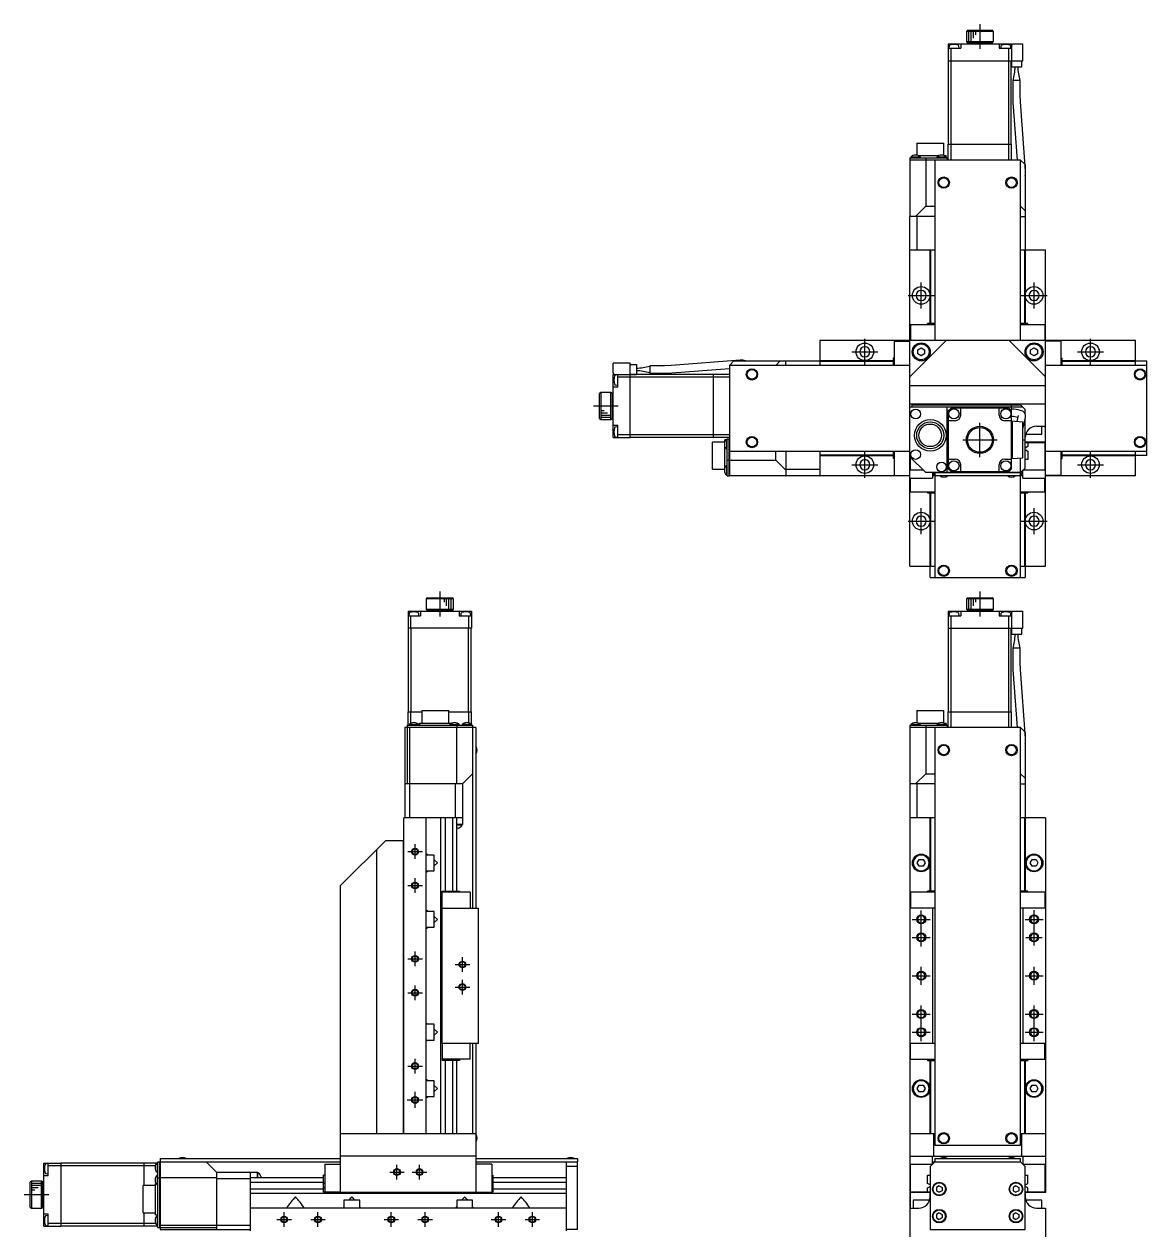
# Model space of a CAD drawing. Extents: x -3 to 1002, y -8 to 829.
# Drawn here: x -3 to 495, y 295 to 829 of the extents above; entities that cross this region are included whole.
import ezdxf

# ---------------------------------------------------------------- set-up
doc = ezdxf.new("R2010")
doc.units = 0
doc.header["$LTSCALE"] = 0.5
doc.linetypes.add('CENTER', pattern=[50.8, 31.75, -6.35, 6.35, -6.35])
for name, color, linetype in [('MSM_CENTER', 1, 'CENTER'), ('MSM_CONTINUOUS', 7, 'CONTINUOUS'), ('MSM_NARROW', 5, 'CONTINUOUS')]:
    doc.layers.add(name, color=color, linetype=linetype)

msp = doc.modelspace()

# ---------------------------------------------------------------- linework, layer by layer
at = {"layer": 'MSM_CENTER'}
for p, q in [((420.82, 828.94), (420.82, 817.99)), ((394.82, 702.91), (394.82, 714.51)), ((444.82, 702.91), (444.82, 714.51)), ((389.02, 708.71), (400.62, 708.71)), ((439.02, 708.71), (450.62, 708.71)), ((369.82, 677.91), (369.82, 689.51)), ((469.82, 677.91), (469.82, 689.51)), ((364.02, 683.71), (375.62, 683.71)), ((464.02, 683.71), (475.62, 683.71)), ((260.55, 659.71), (249.6, 659.71)), ((420.82, 637.11), (420.82, 652.31)), ((413.22, 644.71), (428.42, 644.71)), ((369.82, 627.91), (369.82, 639.51)), ((469.82, 627.91), (469.82, 639.51)), ((364.02, 633.71), (375.62, 633.71)), ((464.02, 633.71), (475.62, 633.71)), ((394.82, 602.91), (394.82, 614.51)), ((444.82, 602.91), (444.82, 614.51)), ((389.02, 608.71), (400.62, 608.71)), ((439.02, 608.71), (450.62, 608.71)), ((181.5, 577.45), (181.5, 566.5)), ((420.82, 577.45), (420.82, 566.5)), ((170.5, 458.98), (170.5, 465.48)), ((167.25, 462.23), (173.75, 462.23)), ((170.5, 443.98), (170.5, 450.48)), ((167.25, 447.23), (173.75, 447.23)), ((394.82, 420.23), (394.82, 436.23)), ((444.82, 420.58), (444.82, 436.23)), ((390.82, 432.23), (398.82, 432.23)), ((440.82, 432.23), (448.82, 432.23)), ((390.82, 424.23), (398.82, 424.23)), ((441.17, 424.23), (448.47, 424.23)), ((170.5, 411.48), (170.5, 417.98)), ((167.25, 414.73), (173.75, 414.73)), ((188.25, 412.23), (194.75, 412.23)), ((191.5, 408.98), (191.5, 415.48)), ((390.82, 407.23), (398.82, 407.23)), ((394.82, 403.23), (394.82, 411.23)), ((440.82, 407.23), (448.82, 407.23)), ((444.82, 403.23), (444.82, 411.23)), ((170.5, 396.48), (170.5, 402.98)), ((188.25, 402.23), (194.75, 402.23)), ((191.5, 398.98), (191.5, 405.48)), ((167.25, 399.73), (173.75, 399.73)), ((390.82, 390.23), (398.82, 390.23)), ((394.82, 378.23), (394.82, 394.23)), ((440.82, 390.23), (448.82, 390.23)), ((444.82, 378.23), (444.82, 394.23)), ((390.82, 382.23), (398.82, 382.23)), ((440.82, 382.23), (448.82, 382.23)), ((170.5, 363.98), (170.5, 370.48)), ((167.25, 367.23), (173.75, 367.23)), ((170.5, 348.73), (170.5, 355.73)), ((167, 352.23), (174, 352.23)), ((162.5, 317), (162.5, 323.46)), ((172.5, 317), (172.5, 323.46)), ((159.27, 320.23), (165.73, 320.23)), ((169.27, 320.23), (175.73, 320.23)), ((8.22, 310.23), (-2.72, 310.23)), ((109.27, 299.23), (115.73, 299.23)), ((112.5, 296), (112.5, 302.46)), ((124.27, 299.23), (130.73, 299.23)), ((127.5, 296), (127.5, 302.46)), ((156.77, 299.23), (163.23, 299.23)), ((160, 296), (160, 302.46)), ((171.77, 299.23), (178.23, 299.23)), ((175, 296), (175, 302.46)), ((204.27, 299.23), (210.73, 299.23)), ((207.5, 296), (207.5, 302.46)), ((219.27, 299.23), (225.73, 299.23)), ((222.5, 296), (222.5, 302.46))]:
    msp.add_line(p, q, dxfattribs=at)
at = {"layer": 'MSM_CONTINUOUS'}
for p, q in [((415.32, 826.21), (414.82, 825.71)), ((426.82, 825.71), (414.82, 825.71)), ((414.82, 825.71), (414.82, 821.21)), ((415.32, 826.21), (426.32, 826.21)), ((426.82, 825.71), (426.32, 826.21)), ((426.82, 821.21), (426.82, 825.71)), ((406.82, 820.21), (434.82, 820.21)), ((406.82, 820.21), (406.82, 812.71)), ((406.82, 818.21), (412.32, 818.21)), ((407.16, 819.2), (407.07, 818.21)), ((408.02, 812.71), (408.02, 818.21)), ((411.57, 818.21), (411.49, 819.2)), ((412.32, 820.21), (412.32, 818.21)), ((414.82, 821.21), (426.82, 821.21)), ((414.82, 821.21), (415.32, 820.71)), ((426.32, 820.71), (415.32, 820.71)), ((418.32, 820.71), (418.32, 820.21)), ((423.32, 820.21), (423.32, 820.71)), ((426.32, 820.71), (426.82, 821.21)), ((429.32, 820.21), (429.32, 818.21)), ((429.32, 818.21), (434.82, 818.21)), ((430.16, 819.2), (430.07, 818.21)), ((433.62, 812.71), (433.62, 818.21)), ((434.57, 818.21), (434.49, 819.2)), ((434.82, 820.21), (434.82, 809.91)), ((434.82, 819.91), (435.32, 819.91)), ((435.32, 820.21), (439.82, 820.21)), ((435.32, 820.21), (435.32, 819.91)), ((439.82, 812.71), (439.82, 820.21)), ((406.82, 812.71), (439.82, 812.71)), ((406.92, 775.71), (406.92, 812.71)), ((408.06, 775.71), (408.06, 812.71)), ((433.58, 775.71), (433.58, 812.71)), ((434.72, 775.71), (434.72, 812.71)), ((439.22, 812.71), (439.22, 809.91)), ((439.22, 809.91), (434.82, 809.91)), ((438.67, 803.91), (435.37, 803.91)), ((435.37, 803.91), (435.37, 797.53)), ((438.67, 797.53), (438.67, 803.91)), ((435.37, 797.53), (435.49, 794.26)), ((438.78, 794.51), (438.67, 797.53)), ((435.49, 794.26), (437.41, 768.71)), ((441.08, 763.94), (438.78, 794.51)), ((392.82, 776.21), (404.82, 776.21)), ((392.82, 776.21), (392.82, 770.87)), ((404.82, 770.74), (404.82, 776.21)), ((406.82, 768.71), (406.82, 775.71)), ((406.82, 775.71), (434.82, 775.71)), ((408.02, 768.71), (408.02, 775.71)), ((433.62, 768.71), (433.62, 775.71)), ((434.82, 768.81), (434.82, 775.71)), ((389.82, 769.71), (389.82, 768.81)), ((389.82, 769.71), (406.32, 769.71)), ((390.17, 770.01), (390.17, 769.71)), ((394.47, 770.01), (390.17, 770.01)), ((393.4, 770.71), (402.74, 770.71)), ((394.47, 769.71), (394.47, 770.01)), ((396.82, 769.71), (396.82, 768.81)), ((401.67, 770.01), (401.67, 769.71)), ((405.97, 770.01), (401.67, 770.01)), ((404.9, 770.71), (405.82, 770.71)), ((405.82, 770.15), (405.82, 770.71)), ((405.97, 769.71), (405.97, 770.01)), ((406.32, 769.71), (406.32, 768.81)), ((389.82, 768.81), (389.92, 768.71)), ((389.82, 768.81), (406.32, 768.81)), ((438.82, 768.71), (389.82, 768.71)), ((389.82, 768.71), (389.82, 743.81)), ((396.86, 768.71), (396.82, 768.81)), ((396.82, 768.71), (396.82, 748.21)), ((400.82, 768.71), (400.82, 688.71)), ((406.22, 768.71), (406.32, 768.81)), ((434.72, 768.71), (434.82, 768.81)), ((440.82, 766.71), (438.82, 768.71)), ((438.82, 688.71), (438.82, 768.71)), ((440.82, 766.71), (440.82, 743.81)), ((392.32, 743.71), (396.82, 748.21)), ((396.82, 748.21), (400.82, 748.21)), ((438.82, 748.21), (440.82, 746.21)), ((389.82, 743.81), (389.92, 743.71)), ((389.82, 728.81), (389.82, 743.71)), ((400.82, 743.71), (389.92, 743.71)), ((392.82, 743.71), (392.82, 728.71)), ((438.82, 743.71), (440.82, 743.71)), ((440.72, 743.71), (440.82, 743.81)), ((440.82, 743.71), (440.82, 728.81)), ((389.82, 728.81), (389.92, 728.71)), ((389.82, 588.71), (389.82, 728.71)), ((400.82, 728.71), (389.82, 728.71)), ((398.72, 696.21), (398.72, 728.71)), ((399.02, 696.21), (399.02, 728.71)), ((449.82, 728.71), (438.82, 728.71)), ((440.62, 728.71), (440.62, 696.21)), ((440.72, 728.71), (440.82, 728.81)), ((440.92, 728.71), (440.92, 696.21)), ((449.82, 588.71), (449.82, 728.71)), ((390.02, 695.71), (390.02, 688.71)), ((400.82, 695.71), (390.02, 695.71)), ((397.62, 695.71), (397.62, 696.21)), ((400.82, 696.21), (397.62, 696.21)), ((442.02, 696.21), (438.82, 696.21)), ((449.62, 695.71), (438.82, 695.71)), ((442.02, 695.71), (442.02, 696.21)), ((449.62, 695.71), (449.62, 688.71)), ((349.82, 688.71), (349.82, 677.71)), ((489.82, 688.71), (349.82, 688.71)), ((382.82, 688.51), (382.82, 677.71)), ((382.82, 688.51), (389.82, 688.51)), ((389.82, 672.71), (405.82, 688.71)), ((393.32, 684.58), (394.82, 685.44)), ((393.32, 682.85), (393.32, 684.58)), ((394.82, 685.44), (396.32, 684.58)), ((396.32, 684.58), (396.32, 682.85)), ((433.82, 688.71), (449.82, 672.71)), ((443.32, 684.58), (444.82, 685.44)), ((443.32, 682.85), (443.32, 684.58)), ((444.82, 685.44), (446.32, 684.58)), ((446.32, 684.58), (446.32, 682.85)), ((456.82, 688.51), (449.82, 688.51)), ((456.82, 677.71), (456.82, 688.51)), ((489.82, 677.71), (489.82, 688.71)), ((265.82, 678.71), (258.32, 678.71)), ((258.32, 674.21), (258.32, 678.71)), ((265.82, 645.71), (265.82, 678.71)), ((314.6, 679.97), (284.03, 677.67)), ((311.82, 679.71), (309.82, 677.71)), ((311.82, 679.71), (334.72, 679.71)), ((330.32, 677.71), (332.32, 679.71)), ((334.82, 679.61), (334.72, 679.71)), ((334.82, 679.71), (349.72, 679.71)), ((334.82, 677.71), (334.82, 679.71)), ((349.82, 679.61), (349.72, 679.71)), ((349.82, 679.81), (382.32, 679.81)), ((349.82, 679.51), (382.32, 679.51)), ((382.32, 680.91), (382.32, 677.71)), ((382.82, 680.91), (382.32, 680.91)), ((394.82, 681.98), (393.32, 682.85)), ((396.32, 682.85), (394.82, 681.98)), ((444.82, 681.98), (443.32, 682.85)), ((446.32, 682.85), (444.82, 681.98)), ((456.82, 680.91), (457.32, 680.91)), ((457.32, 677.71), (457.32, 680.91)), ((457.32, 679.81), (489.82, 679.81)), ((457.32, 679.51), (489.82, 679.51)), ((489.82, 679.71), (494.82, 679.71)), ((494.82, 637.71), (494.82, 679.71)), ((258.32, 674.21), (258.62, 674.21)), ((258.32, 673.71), (268.62, 673.71)), ((258.32, 645.71), (258.32, 673.71)), ((258.62, 673.71), (258.62, 674.21)), ((260.32, 673.46), (259.34, 673.38)), ((260.32, 668.21), (260.32, 673.71)), ((265.82, 678.11), (268.62, 678.11)), ((302.82, 673.61), (265.82, 673.61)), ((268.62, 678.11), (268.62, 673.71)), ((274.62, 677.56), (274.62, 674.26)), ((281.01, 677.56), (274.62, 677.56)), ((274.62, 674.26), (281.01, 674.26)), ((284.03, 677.67), (281.01, 677.56)), ((281.01, 674.26), (284.28, 674.38)), ((284.28, 674.38), (309.82, 676.31)), ((309.72, 673.71), (302.82, 673.71)), ((302.82, 645.71), (302.82, 673.71)), ((309.82, 673.61), (309.72, 673.71)), ((389.82, 677.71), (309.82, 677.71)), ((309.82, 677.71), (309.82, 628.71)), ((494.82, 677.71), (449.82, 677.71)), ((258.32, 668.21), (260.32, 668.21)), ((259.34, 669.05), (260.32, 668.96)), ((265.82, 672.51), (260.32, 672.51)), ((302.82, 672.47), (265.82, 672.47)), ((309.82, 672.51), (302.82, 672.51)), ((389.82, 672.91), (389.92, 672.91)), ((449.82, 668.71), (389.82, 668.71)), ((389.92, 672.91), (389.92, 672.81)), ((449.82, 672.81), (449.72, 672.81)), ((252.82, 665.71), (252.32, 665.21)), ((252.32, 654.21), (252.32, 665.21)), ((257.32, 665.71), (252.82, 665.71)), ((252.82, 665.71), (252.82, 653.71)), ((257.82, 665.21), (257.32, 665.71)), ((257.32, 653.71), (257.32, 665.71)), ((257.82, 665.21), (257.82, 654.21)), ((258.32, 662.21), (257.82, 662.21)), ((257.82, 657.21), (258.32, 657.21)), ((389.82, 660.81), (389.92, 660.71)), ((389.82, 660.71), (449.82, 660.71)), ((439.82, 659.21), (389.82, 659.21)), ((390.82, 660.21), (438.82, 660.21)), ((390.82, 659.21), (390.82, 660.21)), ((390.82, 659.31), (434.82, 659.31)), ((401.82, 660.41), (401.82, 660.71)), ((437.82, 660.41), (401.82, 660.41)), ((406.32, 630.21), (406.32, 659.21)), ((408.02, 658.71), (406.82, 657.51)), ((406.82, 657.51), (406.82, 631.91)), ((433.62, 658.71), (408.02, 658.71)), ((412.32, 655.71), (412.32, 658.71)), ((429.32, 655.71), (429.32, 658.71)), ((434.82, 657.51), (433.62, 658.71)), ((434.82, 659.31), (434.72, 659.21)), ((434.82, 659.31), (434.82, 660.21)), ((434.82, 631.91), (434.82, 659.21)), ((437.82, 660.71), (437.82, 660.41)), ((440.82, 658.21), (438.82, 660.21)), ((440.82, 656.24), (440.82, 658.21)), ((449.82, 660.81), (449.72, 660.71)), ((252.32, 654.21), (252.82, 653.71)), ((252.82, 653.71), (257.32, 653.71)), ((257.32, 653.71), (257.82, 654.21)), ((409.82, 653.21), (406.82, 653.21)), ((434.82, 653.21), (431.82, 653.21)), ((439.82, 652.61), (434.82, 652.96)), ((435.32, 636.5), (435.32, 652.93)), ((437.83, 655.44), (437.21, 652.8)), ((439.82, 649.45), (441.04, 654.69)), ((439.82, 636.81), (439.82, 652.61)), ((440.82, 632.21), (440.82, 653.74)), ((441.04, 654.69), (441.05, 654.71)), ((258.32, 651.21), (260.32, 651.21)), ((260.32, 650.46), (259.34, 650.38)), ((260.32, 645.71), (260.32, 651.21)), ((265.82, 646.91), (260.32, 646.91)), ((302.82, 646.95), (265.82, 646.95)), ((309.82, 646.91), (302.82, 646.91)), ((441.32, 647.67), (441.32, 647.21)), ((441.32, 647.21), (448.32, 647.21)), ((445.92, 650.71), (449.82, 650.71)), ((448.32, 647.21), (448.32, 650.71)), ((449.72, 650.21), (449.72, 650.71)), ((449.82, 650.21), (449.72, 650.21)), ((258.32, 645.71), (265.82, 645.71)), ((259.34, 646.05), (260.32, 645.96)), ((302.82, 645.81), (265.82, 645.81)), ((302.32, 631.71), (302.32, 643.71)), ((307.79, 643.71), (302.32, 643.71)), ((309.82, 645.71), (302.82, 645.71)), ((307.82, 643.79), (307.82, 644.71)), ((308.39, 644.71), (307.82, 644.71)), ((307.82, 632.29), (307.82, 641.64)), ((308.82, 644.86), (308.53, 644.86)), ((308.53, 644.86), (308.53, 640.56)), ((308.82, 645.21), (309.72, 645.21)), ((308.82, 628.71), (308.82, 645.21)), ((309.82, 645.11), (309.72, 645.21)), ((309.72, 628.71), (309.72, 645.21)), ((439.82, 644.71), (440.82, 644.71)), ((440.92, 644.21), (440.82, 644.21)), ((440.82, 643.61), (449.62, 643.61)), ((442.02, 641.74), (440.83, 641.05)), ((440.92, 644.21), (440.92, 645.71)), ((449.82, 643.71), (441.22, 643.71)), ((441.22, 643.71), (441.22, 643.61)), ((442.02, 643.61), (442.02, 641.74)), ((449.62, 643.61), (449.62, 631.21)), ((308.53, 640.56), (308.82, 640.56)), ((309.82, 639.71), (389.82, 639.71)), ((330.32, 635.71), (330.32, 639.71)), ((334.82, 639.71), (334.82, 628.81)), ((349.82, 639.71), (349.82, 628.71)), ((382.32, 637.91), (349.82, 637.91)), ((382.32, 637.61), (349.82, 637.61)), ((382.32, 639.71), (382.32, 636.51)), ((382.82, 636.51), (382.32, 636.51)), ((382.82, 639.71), (382.82, 628.91)), ((389.82, 637.21), (396.82, 630.21)), ((390.02, 631.21), (390.02, 637.01)), ((406.82, 636.21), (409.82, 636.21)), ((431.82, 636.21), (434.82, 636.21)), ((434.82, 636.46), (439.82, 636.81)), ((438.82, 583.71), (438.82, 636.74)), ((442.02, 636.01), (440.82, 636.01)), ((440.83, 640.38), (442.02, 639.69)), ((442.02, 639.69), (442.02, 636.01)), ((449.82, 639.71), (494.82, 639.71)), ((456.82, 628.91), (456.82, 639.71)), ((456.82, 636.51), (457.32, 636.51)), ((457.32, 636.51), (457.32, 639.71)), ((489.82, 637.91), (457.32, 637.91)), ((489.82, 637.61), (457.32, 637.61)), ((489.82, 628.71), (489.82, 639.71)), ((494.82, 637.71), (489.82, 637.71)), ((302.32, 631.71), (307.66, 631.71)), ((308.82, 633.36), (308.53, 633.36)), ((308.53, 633.36), (308.53, 629.06)), ((308.82, 635.71), (309.72, 635.71)), ((309.82, 635.75), (309.72, 635.71)), ((309.82, 635.71), (330.32, 635.71)), ((334.82, 631.21), (330.32, 635.71)), ((334.82, 631.71), (349.82, 631.71)), ((395.82, 631.21), (390.02, 631.21)), ((406.82, 631.91), (408.02, 630.71)), ((408.02, 630.71), (433.62, 630.71)), ((412.32, 630.71), (412.32, 633.71)), ((429.32, 630.71), (429.32, 633.71)), ((433.62, 630.71), (434.82, 631.91)), ((440.82, 632.21), (438.82, 630.21)), ((439.82, 631.01), (439.62, 631.01)), ((449.62, 631.21), (439.82, 631.21)), ((439.82, 627.71), (439.82, 631.01)), ((308.53, 629.06), (308.82, 629.06)), ((308.82, 628.71), (309.72, 628.71)), ((309.72, 628.71), (309.82, 628.81)), ((334.72, 628.71), (309.82, 628.71)), ((334.72, 628.71), (334.82, 628.81)), ((349.72, 628.71), (334.82, 628.71)), ((349.72, 628.71), (349.82, 628.81)), ((389.82, 628.71), (349.82, 628.71)), ((382.82, 628.91), (389.82, 628.91)), ((389.82, 627.71), (399.82, 627.71)), ((390.02, 621.71), (390.02, 627.71)), ((439.32, 630.21), (396.82, 630.21)), ((399.82, 630.21), (399.82, 627.71)), ((439.82, 628.71), (399.82, 628.71)), ((400.32, 630.21), (400.32, 628.71)), ((400.82, 630.21), (400.82, 583.71)), ((438.82, 630.11), (400.82, 630.11)), ((439.32, 628.71), (439.32, 630.21)), ((439.82, 627.71), (449.82, 627.71)), ((449.62, 621.71), (449.62, 627.71)), ((456.82, 628.91), (449.82, 628.91)), ((489.82, 628.71), (449.82, 628.71)), ((390.02, 621.71), (400.82, 621.71)), ((397.62, 621.71), (397.62, 621.21)), ((397.62, 621.21), (400.82, 621.21)), ((398.72, 588.71), (398.72, 621.21)), ((399.02, 588.71), (399.02, 621.21)), ((438.82, 621.71), (449.62, 621.71)), ((438.82, 621.21), (442.02, 621.21)), ((440.62, 621.21), (440.62, 588.71)), ((440.92, 621.21), (440.92, 588.71)), ((442.02, 621.71), (442.02, 621.21)), ((389.82, 588.71), (400.82, 588.71)), ((398.82, 583.71), (398.82, 588.71)), ((438.82, 588.71), (449.82, 588.71)), ((440.82, 588.71), (440.82, 583.71)), ((398.82, 583.71), (440.82, 583.71)), ((176, 574.73), (175.5, 574.23)), ((175.5, 574.23), (175.5, 569.73)), ((187.5, 574.23), (175.5, 574.23)), ((176, 574.73), (187, 574.73)), ((187.5, 574.23), (187, 574.73)), ((187.5, 569.73), (187.5, 574.23)), ((415.32, 574.73), (414.82, 574.23)), ((426.82, 574.23), (414.82, 574.23)), ((414.82, 574.23), (414.82, 569.73)), ((415.32, 574.73), (426.32, 574.73)), ((426.82, 574.23), (426.32, 574.73)), ((426.82, 569.73), (426.82, 574.23)), ((167.5, 568.73), (167.5, 561.23)), ((167.5, 568.73), (195.5, 568.73)), ((167.5, 566.73), (173, 566.73)), ((167.84, 567.71), (167.75, 566.73)), ((168.7, 561.23), (168.7, 566.73)), ((172.25, 566.73), (172.16, 567.71)), ((173, 568.73), (173, 566.73)), ((175.5, 569.73), (176, 569.23)), ((175.5, 569.73), (187.5, 569.73)), ((176, 569.23), (187, 569.23)), ((179, 569.23), (179, 568.73)), ((184, 568.73), (184, 569.23)), ((187, 569.23), (187.5, 569.73)), ((190, 568.73), (190, 566.73)), ((190, 566.73), (195.5, 566.73)), ((190.84, 567.71), (190.75, 566.73)), ((194.3, 561.23), (194.3, 566.73)), ((195.25, 566.73), (195.16, 567.71)), ((195.5, 568.73), (195.5, 561.23)), ((406.82, 568.73), (406.82, 561.23)), ((406.82, 568.73), (434.82, 568.73)), ((406.82, 566.73), (412.32, 566.73)), ((407.16, 567.71), (407.07, 566.73)), ((408.02, 561.23), (408.02, 566.73)), ((411.57, 566.73), (411.49, 567.71)), ((412.32, 568.73), (412.32, 566.73)), ((414.82, 569.73), (426.82, 569.73)), ((414.82, 569.73), (415.32, 569.23)), ((426.32, 569.23), (415.32, 569.23)), ((418.32, 569.23), (418.32, 568.73)), ((423.32, 568.73), (423.32, 569.23)), ((426.32, 569.23), (426.82, 569.73)), ((429.32, 568.73), (429.32, 566.73)), ((429.32, 566.73), (434.82, 566.73)), ((430.16, 567.71), (430.07, 566.73)), ((433.62, 561.23), (433.62, 566.73)), ((434.57, 566.73), (434.49, 567.71)), ((434.82, 568.73), (434.82, 558.43)), ((434.82, 568.43), (435.32, 568.43)), ((435.32, 568.73), (439.82, 568.73)), ((435.32, 568.73), (435.32, 568.43)), ((439.82, 561.23), (439.82, 568.73)), ((195.5, 561.23), (167.5, 561.23)), ((167.6, 524.23), (167.6, 561.23)), ((168.74, 524.23), (168.74, 561.23)), ((194.26, 524.23), (194.26, 561.23)), ((195.4, 524.23), (195.4, 561.23)), ((406.82, 561.23), (439.82, 561.23)), ((406.92, 524.23), (406.92, 561.23)), ((408.06, 524.23), (408.06, 561.23)), ((433.58, 524.23), (433.58, 561.23)), ((434.72, 524.23), (434.72, 561.23)), ((439.22, 561.23), (439.22, 558.43)), ((439.22, 558.43), (434.82, 558.43)), ((438.67, 552.43), (435.37, 552.43)), ((435.37, 552.43), (435.37, 546.04)), ((438.67, 546.04), (438.67, 552.43)), ((435.37, 546.04), (435.49, 542.77)), ((438.78, 543.02), (438.67, 546.04)), ((435.49, 542.77), (437.41, 517.23)), ((441.08, 512.45), (438.78, 543.02)), ((167.5, 518.23), (167.5, 524.23)), ((167.5, 524.23), (173.5, 524.23)), ((168.7, 519.13), (168.7, 524.23)), ((173.5, 524.73), (173.5, 519.23)), ((173.5, 524.73), (185.5, 524.73)), ((185.5, 519.23), (185.5, 524.73)), ((185.5, 524.23), (195.5, 524.23)), ((194.3, 519.32), (194.3, 524.23)), ((195.5, 518.66), (195.5, 524.23)), ((392.82, 524.73), (404.82, 524.73)), ((392.82, 524.73), (392.82, 519.38)), ((404.82, 519.25), (404.82, 524.73)), ((406.82, 517.23), (406.82, 524.23)), ((406.82, 524.23), (434.82, 524.23)), ((408.02, 517.23), (408.02, 524.23)), ((433.62, 517.23), (433.62, 524.23)), ((434.82, 517.33), (434.82, 524.23)), ((167.85, 518.52), (167.85, 518.23)), ((172.15, 518.52), (167.85, 518.52)), ((172.15, 518.23), (172.15, 518.52)), ((172.5, 519.23), (172.5, 518.23)), ((172.5, 519.23), (186.5, 519.23)), ((185.85, 518.52), (185.85, 518.23)), ((190.15, 518.52), (185.85, 518.52)), ((186.5, 519.02), (186.5, 519.23)), ((190.15, 518.23), (190.15, 518.52)), ((191.35, 518.52), (191.35, 518.23)), ((195.65, 518.52), (191.35, 518.52)), ((195.65, 518.23), (195.65, 518.52)), ((390.17, 518.52), (390.17, 518.23)), ((394.47, 518.52), (390.17, 518.52)), ((393.4, 519.23), (402.74, 519.23)), ((394.47, 518.23), (394.47, 518.52)), ((401.67, 518.52), (401.67, 518.23)), ((405.97, 518.52), (401.67, 518.52)), ((404.9, 519.23), (405.82, 519.23)), ((405.82, 518.66), (405.82, 519.23)), ((405.97, 518.23), (405.97, 518.52)), ((166.9, 517.23), (166, 517.23)), ((166, 517.23), (166, 477.23)), ((166.9, 517.23), (167, 517.13)), ((167, 518.23), (196, 518.23)), ((167, 518.23), (167, 517.33)), ((167, 517.33), (196, 517.33)), ((167, 517.33), (167.1, 517.23)), ((196, 517.23), (167, 517.23)), ((167, 517.23), (167, 492.23)), ((168, 517.23), (168, 477.23)), ((188.96, 517.23), (189, 517.33)), ((189, 518.23), (189, 517.33)), ((189, 492.23), (189, 517.23)), ((195.9, 517.23), (196, 517.33)), ((196, 518.23), (196, 517.33)), ((196.1, 517.23), (196, 517.13)), ((196, 517.23), (196, 437.23)), ((197.5, 517.23), (196.1, 517.23)), ((197.5, 517.23), (197.5, 437.23)), ((389.82, 518.23), (389.82, 517.33)), ((389.82, 518.23), (406.32, 518.23)), ((389.82, 517.33), (389.92, 517.23)), ((389.82, 517.33), (406.32, 517.33)), ((438.82, 517.23), (389.82, 517.23)), ((389.82, 517.23), (389.82, 278.23)), ((396.82, 518.23), (396.82, 517.33)), ((396.86, 517.23), (396.82, 517.33)), ((396.82, 517.23), (396.82, 496.73)), ((400.82, 517.23), (400.82, 332.23)), ((406.22, 517.23), (406.32, 517.33)), ((406.32, 518.23), (406.32, 517.33)), ((434.72, 517.23), (434.82, 517.33)), ((440.82, 515.23), (438.82, 517.23)), ((438.82, 332.23), (438.82, 517.23)), ((440.82, 515.23), (440.82, 477.23)), ((191.5, 492.23), (166, 492.23)), ((188.5, 477.23), (188.5, 492.23)), ((191.5, 492.23), (196, 496.73)), ((191.5, 492.23), (191.5, 474.23)), ((400.82, 492.23), (389.82, 492.23)), ((392.32, 492.23), (396.82, 496.73)), ((392.82, 492.23), (392.82, 477.23)), ((396.82, 496.73), (400.82, 496.73)), ((438.82, 496.73), (440.82, 494.73)), ((438.82, 492.23), (440.82, 492.23)), ((165.5, 337.23), (165.5, 477.23)), ((191.5, 477.23), (165.5, 477.23)), ((175.5, 337.23), (175.5, 477.23)), ((182, 337.23), (182, 477.23)), ((183.96, 444.73), (183.96, 477.23)), ((187.04, 477.23), (187.04, 444.73)), ((189, 444.73), (189, 477.23)), ((400.82, 477.23), (389.82, 477.23)), ((398.72, 444.73), (398.72, 477.23)), ((399.02, 444.73), (399.02, 477.23)), ((449.82, 477.23), (438.82, 477.23)), ((440.62, 477.23), (440.62, 444.73)), ((440.92, 477.23), (440.92, 444.73)), ((449.82, 477.23), (449.82, 311.23)), ((191.5, 474.23), (189, 474.23)), ((191.35, 474.03), (189, 474.03)), ((189.72, 472.58), (189, 472.58)), ((191.35, 474.03), (191.35, 474.23)), ((157.5, 467.23), (137.5, 447.23)), ((157.5, 467.23), (165.5, 467.23)), ((165.4, 337.23), (165.4, 467.23)), ((153.5, 463.23), (153.5, 337.23)), ((175.62, 461.13), (175.5, 460.97)), ((179, 460.73), (175.5, 460.73)), ((176.37, 460.73), (175.62, 461.13)), ((179, 453.73), (179, 460.73)), ((180.5, 457.23), (179, 458.55)), ((179, 455.91), (180.5, 457.23)), ((393.09, 457.23), (393.96, 458.73)), ((393.96, 455.73), (393.09, 457.23)), ((393.96, 458.73), (395.69, 458.73)), ((395.69, 455.73), (393.96, 455.73)), ((395.69, 458.73), (396.55, 457.23)), ((396.55, 457.23), (395.69, 455.73)), ((443.09, 457.23), (443.96, 458.73)), ((443.96, 455.73), (443.09, 457.23)), ((443.96, 458.73), (445.69, 458.73)), ((445.69, 455.73), (443.96, 455.73)), ((445.69, 458.73), (446.55, 457.23)), ((446.55, 457.23), (445.69, 455.73)), ((175.5, 453.73), (179, 453.73)), ((175.5, 453.48), (175.62, 453.33)), ((175.62, 453.33), (176.37, 453.73)), ((137.5, 337.33), (137.5, 447.23)), ((182.6, 444.73), (190.2, 444.73)), ((182.6, 437.23), (182.6, 444.73)), ((195, 444.23), (182.6, 444.23)), ((184.48, 444.23), (184.48, 444.73)), ((186.52, 444.23), (186.52, 444.73)), ((190.2, 444.23), (190.2, 444.73)), ((195, 444.23), (195, 437.23)), ((390.02, 444.23), (390.02, 437.23)), ((400.82, 444.23), (390.02, 444.23)), ((397.62, 444.23), (397.62, 444.73)), ((400.82, 444.73), (397.62, 444.73)), ((442.02, 444.73), (438.82, 444.73)), ((449.62, 444.23), (438.82, 444.23)), ((442.02, 444.23), (442.02, 444.73)), ((449.62, 444.23), (449.62, 437.23)), ((175.62, 436.13), (175.5, 435.97)), ((179, 435.73), (175.5, 435.73)), ((176.37, 435.73), (175.62, 436.13)), ((179, 428.73), (179, 435.73)), ((180.5, 432.23), (179, 433.55)), ((182.5, 377.23), (182.5, 437.23)), ((182.5, 437.23), (198.5, 437.23)), ((198.5, 437.23), (198.5, 377.23)), ((400.82, 437.23), (389.82, 437.23)), ((399.82, 437.23), (399.82, 377.23)), ((449.82, 437.23), (438.82, 437.23)), ((439.82, 437.23), (439.82, 377.23)), ((175.5, 428.73), (179, 428.73)), ((175.5, 428.48), (175.62, 428.33)), ((175.62, 428.33), (176.37, 428.73)), ((179, 430.91), (180.5, 432.23)), ((175.62, 386.13), (175.5, 385.97)), ((179, 385.73), (175.5, 385.73)), ((176.37, 385.73), (175.62, 386.13)), ((179, 378.73), (179, 385.73)), ((180.5, 382.23), (179, 383.55)), ((179, 380.91), (180.5, 382.23)), ((175.5, 378.73), (179, 378.73)), ((175.5, 378.48), (175.62, 378.33)), ((175.62, 378.33), (176.37, 378.73)), ((198.5, 377.23), (182.5, 377.23)), ((182.6, 377.23), (182.6, 369.73)), ((195, 370.23), (195, 377.23)), ((196, 377.23), (196, 337.23)), ((197.5, 377.23), (197.5, 311.23)), ((400.82, 377.23), (389.82, 377.23)), ((390.02, 370.23), (390.02, 377.23)), ((449.82, 377.23), (438.82, 377.23)), ((449.62, 370.23), (449.62, 377.23)), ((195, 370.23), (182.6, 370.23)), ((190.2, 369.73), (182.6, 369.73)), ((183.96, 337.23), (183.96, 369.73)), ((184.48, 370.23), (184.48, 369.73)), ((186.52, 370.23), (186.52, 369.73)), ((187.04, 369.73), (187.04, 337.23)), ((189, 337.23), (189, 369.73)), ((190.2, 370.23), (190.2, 369.73)), ((390.02, 370.23), (400.82, 370.23)), ((397.62, 370.23), (397.62, 369.73)), ((397.62, 369.73), (400.82, 369.73)), ((398.72, 337.23), (398.72, 369.73)), ((399.02, 337.23), (399.02, 369.73)), ((438.82, 370.23), (449.62, 370.23)), ((438.82, 369.73), (442.02, 369.73)), ((440.62, 369.73), (440.62, 337.23)), ((440.92, 369.73), (440.92, 337.23)), ((442.02, 370.23), (442.02, 369.73)), ((175.62, 361.13), (175.5, 360.97)), ((179, 360.73), (175.5, 360.73)), ((176.37, 360.73), (175.62, 361.13)), ((179, 353.73), (179, 360.73)), ((180.5, 357.23), (179, 358.55)), ((393.09, 357.23), (393.96, 358.73)), ((393.96, 358.73), (395.69, 358.73)), ((395.69, 358.73), (396.55, 357.23)), ((443.09, 357.23), (443.96, 358.73)), ((443.96, 358.73), (445.69, 358.73)), ((445.69, 358.73), (446.55, 357.23)), ((175.5, 353.73), (179, 353.73)), ((175.5, 353.48), (175.62, 353.33)), ((175.62, 353.33), (176.37, 353.73)), ((179, 355.91), (180.5, 357.23)), ((393.96, 355.73), (393.09, 357.23)), ((395.69, 355.73), (393.96, 355.73)), ((396.55, 357.23), (395.69, 355.73)), ((443.96, 355.73), (443.09, 357.23)), ((445.69, 355.73), (443.96, 355.73)), ((446.55, 357.23), (445.69, 355.73)), ((137.5, 337.33), (137.6, 337.23)), ((137.5, 311.23), (137.5, 337.23)), ((197.5, 337.23), (137.5, 337.23)), ((153.3, 337.23), (153.3, 337.13)), ((176, 337.13), (153.3, 337.13)), ((176, 337.13), (176, 337.23)), ((400.82, 337.23), (389.82, 337.23)), ((400.32, 337.23), (400.32, 327.23)), ((449.82, 337.23), (438.82, 337.23)), ((439.32, 337.23), (439.32, 327.23)), ((400.82, 332.23), (438.82, 332.23)), ((57.5, 326.23), (57.5, 324.83)), ((57.5, 326.23), (137.5, 326.23)), ((197.5, 327.23), (137.5, 327.23)), ((197.5, 326.23), (242.5, 326.23)), ((242.5, 326.23), (242.5, 324.83)), ((389.82, 327.23), (449.82, 327.23)), ((399.82, 323.93), (399.82, 327.23)), ((400.82, 326.23), (438.82, 326.23)), ((400.82, 326.23), (400.82, 324.73)), ((438.82, 324.73), (438.82, 326.23)), ((439.82, 327.23), (439.82, 323.93)), ((6, 296.23), (6, 324.23)), ((6, 324.23), (13.5, 324.23)), ((8, 323.98), (7.01, 323.89)), ((8, 318.73), (8, 324.23)), ((13.5, 323.03), (8, 323.03)), ((13.5, 324.23), (13.5, 296.23)), ((50.5, 324.13), (13.5, 324.13)), ((50.5, 322.98), (13.5, 322.98)), ((56.06, 324.23), (50.5, 324.23)), ((50.5, 314.23), (50.5, 324.23)), ((55.41, 323.03), (50.5, 323.03)), ((56.5, 324.38), (56.21, 324.38)), ((56.21, 324.38), (56.21, 320.08)), ((56.5, 324.73), (57.4, 324.73)), ((56.5, 295.73), (56.5, 324.73)), ((57.5, 324.63), (57.4, 324.73)), ((57.4, 295.73), (57.4, 324.73)), ((57.5, 324.83), (57.6, 324.73)), ((57.5, 324.73), (137.5, 324.73)), ((57.5, 324.73), (57.5, 295.73)), ((82.5, 320.23), (78, 324.73)), ((130.5, 323.73), (130.5, 311.33)), ((130.5, 323.73), (137.5, 323.73)), ((197.5, 324.73), (242.5, 324.73)), ((204.5, 323.73), (197.5, 323.73)), ((204.5, 323.73), (204.5, 311.33)), ((237.5, 324.73), (237.5, 294.23)), ((242.5, 322.73), (237.5, 322.73)), ((242.4, 324.73), (242.5, 324.83)), ((242.5, 294.73), (242.5, 324.73)), ((390.02, 323.73), (399.82, 323.73)), ((390.02, 311.33), (390.02, 323.73)), ((400.82, 324.73), (398.82, 322.73)), ((398.82, 322.73), (398.82, 294.73)), ((399.82, 324.73), (438.82, 324.73)), ((400.02, 323.93), (399.82, 323.93)), ((400.82, 324.83), (438.82, 324.83)), ((438.82, 324.73), (440.82, 322.73)), ((439.82, 323.93), (439.62, 323.93)), ((439.82, 323.73), (449.62, 323.73)), ((440.82, 294.73), (440.82, 322.73)), ((449.62, 323.73), (449.62, 311.33)), ((0.5, 316.23), (0, 315.73)), ((0, 304.73), (0, 315.73)), ((0.5, 316.23), (0.5, 304.23)), ((5, 316.23), (0.5, 316.23)), ((5.5, 315.73), (5, 316.23)), ((5, 304.23), (5, 316.23)), ((5.5, 304.73), (5.5, 315.73)), ((6, 318.73), (8, 318.73)), ((7.01, 319.56), (8, 319.48)), ((56.21, 320.08), (56.5, 320.08)), ((56.5, 318.88), (56.21, 318.88)), ((56.21, 318.88), (56.21, 314.58)), ((56.5, 317.73), (57.4, 317.73)), ((57.5, 317.68), (57.4, 317.73)), ((82.4, 317.73), (57.5, 317.73)), ((82.5, 320.23), (100.5, 320.23)), ((82.5, 320.23), (82.5, 294.73)), ((97.5, 317.23), (82.5, 317.23)), ((97.5, 320.23), (97.5, 294.23)), ((130, 317.73), (97.5, 317.73)), ((97.5, 315.76), (130, 315.76)), ((100.5, 320.23), (100.5, 317.73)), ((100.7, 320.08), (100.5, 320.08)), ((100.7, 320.08), (100.7, 317.73)), ((102.15, 318.45), (102.15, 317.73)), ((130, 311.33), (130, 318.93)), ((130.5, 318.93), (130, 318.93)), ((130.5, 315.25), (130, 315.25)), ((204.5, 318.93), (205, 318.93)), ((204.5, 315.25), (205, 315.25)), ((205, 318.93), (205, 311.33)), ((237.5, 317.73), (205, 317.73)), ((205, 315.76), (237.5, 315.76)), ((397.62, 318.93), (398.82, 318.93)), ((397.62, 315.25), (397.62, 318.93)), ((398.82, 314.56), (397.62, 315.25)), ((440.82, 318.93), (442.02, 318.93)), ((440.83, 314.56), (442.02, 315.25)), ((442.02, 315.25), (442.02, 318.93)), ((6, 312.73), (5.5, 312.73)), ((55.5, 314.23), (50, 314.23)), ((50, 302.23), (50, 314.23)), ((55.7, 315.23), (55.5, 315.23)), ((55.5, 301.23), (55.5, 315.23)), ((56.21, 314.58), (56.5, 314.58)), ((130, 312.69), (97.5, 312.69)), ((237.5, 310.73), (97.5, 310.73)), ((130.5, 313.2), (130, 313.2)), ((137.5, 311.33), (130, 311.33)), ((197.5, 311.23), (137.5, 311.23)), ((197.5, 311.33), (205, 311.33)), ((204.5, 313.2), (205, 313.2)), ((237.5, 312.69), (205, 312.69)), ((398.42, 311.23), (389.82, 311.23)), ((389.92, 311.23), (389.92, 304.23)), ((398.82, 311.33), (390.02, 311.33)), ((397.62, 313.2), (398.82, 313.89)), ((397.62, 311.33), (397.62, 313.2)), ((398.42, 311.33), (398.42, 311.23)), ((398.82, 310.73), (398.72, 310.73)), ((398.72, 309.23), (398.72, 310.73)), ((402.82, 314.17), (401.57, 313.45)), ((401.57, 313.45), (401.57, 312)), ((401.57, 312), (402.82, 311.28)), ((402.82, 314.17), (404.07, 313.45)), ((404.07, 312), (402.82, 311.28)), ((404.07, 313.45), (404.07, 312)), ((436.82, 314.17), (435.57, 313.45)), ((435.57, 313.45), (435.57, 312)), ((435.57, 312), (436.82, 311.28)), ((436.82, 314.17), (438.07, 313.45)), ((438.07, 312), (436.82, 311.28)), ((438.07, 313.45), (438.07, 312)), ((449.62, 311.33), (440.82, 311.33)), ((440.92, 310.73), (440.82, 310.73)), ((442.02, 313.2), (440.83, 313.89)), ((440.92, 310.73), (440.92, 309.23)), ((441.22, 311.23), (441.22, 311.33)), ((449.82, 311.23), (441.22, 311.23)), ((442.02, 311.33), (442.02, 313.2)), ((0, 304.73), (0.5, 304.23)), ((5, 304.23), (5.5, 304.73)), ((5.5, 307.73), (6, 307.73)), ((139, 307.73), (139, 304.23)), ((146, 307.73), (139, 307.73)), ((146, 304.23), (146, 307.73)), ((196, 307.73), (189, 307.73)), ((189, 307.73), (189, 304.23)), ((196, 304.23), (196, 307.73)), ((398.32, 307.73), (391.32, 307.73)), ((391.32, 307.73), (391.32, 304.23)), ((398.32, 307.27), (398.32, 307.73)), ((448.32, 307.73), (441.32, 307.73)), ((441.32, 307.73), (441.32, 307.27)), ((448.32, 304.23), (448.32, 307.73)), ((0.5, 304.23), (5, 304.23)), ((6, 301.73), (8, 301.73)), ((8, 300.98), (7.01, 300.89)), ((8, 296.23), (8, 301.73)), ((50, 302.23), (55.5, 302.23)), ((50.5, 296.23), (50.5, 302.23)), ((55.5, 301.23), (56.5, 301.23)), ((56.5, 300.88), (56.21, 300.88)), ((56.21, 300.88), (56.21, 296.58)), ((237.5, 304.23), (97.5, 304.23)), ((113.76, 304.23), (113.6, 304.36)), ((121.24, 304.23), (121.4, 304.36)), ((138.76, 304.23), (138.6, 304.36)), ((146.24, 304.23), (146.4, 304.36)), ((188.76, 304.23), (188.6, 304.36)), ((196.24, 304.23), (196.4, 304.36)), ((213.76, 304.23), (213.6, 304.36)), ((221.24, 304.23), (221.4, 304.36)), ((389.82, 304.23), (393.72, 304.23)), ((402.82, 302.17), (401.57, 301.45)), ((401.57, 301.45), (401.57, 300)), ((401.57, 300), (402.82, 299.28)), ((402.82, 302.17), (404.07, 301.45)), ((404.07, 300), (402.82, 299.28)), ((404.07, 301.45), (404.07, 300)), ((436.82, 302.17), (435.57, 301.45)), ((435.57, 301.45), (435.57, 300)), ((435.57, 300), (436.82, 299.28)), ((436.82, 302.17), (438.07, 301.45)), ((438.07, 300), (436.82, 299.28)), ((438.07, 301.45), (438.07, 300)), ((445.92, 304.23), (449.82, 304.23)), ((449.82, 304.23), (449.82, 278.23)), ((6, 296.23), (13.5, 296.23)), ((7.01, 296.56), (8, 296.48)), ((13.5, 297.43), (8, 297.43)), ((50.5, 297.47), (13.5, 297.47)), ((50.5, 296.33), (13.5, 296.33)), ((55.6, 297.43), (50.5, 297.43)), ((56.5, 296.23), (50.5, 296.23)), ((56.21, 296.58), (56.5, 296.58)), ((56.5, 295.73), (57.4, 295.73)), ((57.4, 295.73), (57.5, 295.83)), ((57.5, 296.73), (97.5, 296.73)), ((57.5, 295.63), (57.6, 295.73)), ((57.5, 295.73), (82.5, 295.73)), ((57.5, 295.63), (57.5, 294.73)), ((57.5, 294.73), (97.5, 294.73)), ((242.5, 294.73), (237.5, 294.73)), ((398.82, 294.73), (440.82, 294.73))]:
    msp.add_line(p, q, dxfattribs=at)
for centre, radius in [((404.82, 758.71), 2.5), ((404.82, 758.71), 2.15), ((434.82, 758.71), 2.5), ((434.82, 758.71), 2.15), ((394.82, 708.71), 3.9), ((444.82, 708.71), 3.9), ((369.82, 683.71), 3.9), ((394.82, 683.71), 4), ((394.82, 683.71), 3.5), ((444.82, 683.71), 4), ((444.82, 683.71), 3.5), ((469.82, 683.71), 3.9), ((319.82, 673.71), 2.5), ((319.82, 673.71), 2.15), ((491.82, 673.71), 2.5), ((491.82, 673.71), 2.15), ((392.32, 656.21), 2.15), ((409.32, 656.21), 2.25), ((432.32, 656.21), 2.25), ((398.82, 646.71), 7), ((398.82, 646.71), 6), ((398.82, 646.71), 5), ((420.82, 644.71), 6), ((420.82, 644.71), 5.5), ((319.82, 643.71), 2.5), ((319.82, 643.71), 2.15), ((491.82, 643.71), 2.5), ((491.82, 643.71), 2.15), ((369.82, 633.71), 3.9), ((392.32, 638.21), 2.15), ((469.82, 633.71), 3.9), ((403.82, 632.71), 2.15), ((409.32, 633.21), 2.25), ((432.32, 633.21), 2.25), ((394.82, 608.71), 3.9), ((444.82, 608.71), 3.9), ((404.82, 586.71), 2.5), ((404.82, 586.71), 2.15), ((434.82, 586.71), 2.5), ((434.82, 586.71), 2.15), ((404.82, 507.23), 2.5), ((404.82, 507.23), 2.15), ((434.82, 507.23), 2.5), ((434.82, 507.23), 2.15), ((170.5, 462.23), 1.23), ((394.82, 457.23), 3.9), ((444.82, 457.23), 3.9), ((170.5, 447.23), 1.23), ((170.5, 414.73), 1.23), ((191.5, 412.23), 1.23), ((170.5, 399.73), 1.23), ((191.5, 402.23), 1.23), ((170.5, 367.23), 1.23), ((394.82, 357.23), 3.9), ((444.82, 357.23), 3.9), ((170.5, 352.23), 1.23), ((404.82, 335.23), 2.5), ((404.82, 335.23), 2.15), ((434.82, 335.23), 2.5), ((434.82, 335.23), 2.15), ((162.5, 320.23), 1.23), ((172.5, 320.23), 1.23), ((402.82, 312.73), 3), ((402.82, 312.73), 2.75), ((436.82, 312.73), 3), ((436.82, 312.73), 2.75), ((112.5, 299.23), 1.23), ((127.5, 299.23), 1.23), ((160, 299.23), 1.23), ((175, 299.23), 1.23), ((207.5, 299.23), 1.23), ((222.5, 299.23), 1.23), ((402.82, 300.73), 3), ((402.82, 300.73), 2.75), ((436.82, 300.73), 3), ((436.82, 300.73), 2.75)]:
    msp.add_circle(centre, radius, dxfattribs=at)
at = {"layer": 'MSM_CONTINUOUS', "extrusion": (0, 0, -1)}
for centre, radius in [((-394.82, 708.71), 2.25), ((-444.82, 708.71), 2.25), ((-369.82, 683.71), 2.25), ((-469.82, 683.71), 2.25), ((-369.82, 633.71), 2.25), ((-469.82, 633.71), 2.25), ((-394.82, 608.71), 2.25), ((-444.82, 608.71), 2.25), ((-394.82, 457.23), 3.5), ((-444.82, 457.23), 3.5), ((-394.82, 432.23), 1.62), ((-444.82, 432.23), 1.62), ((-394.82, 424.23), 1.62), ((-444.82, 424.23), 1.62), ((-394.82, 407.23), 1.62), ((-444.82, 407.23), 1.62), ((-394.82, 390.23), 1.62), ((-444.82, 390.23), 1.62), ((-394.82, 382.23), 1.62), ((-444.82, 382.23), 1.62), ((-394.82, 357.23), 3.5), ((-444.82, 357.23), 3.5)]:
    msp.add_circle(centre, radius, dxfattribs=at)
at = {"layer": 'MSM_CONTINUOUS'}
for centre, radius, start, end in [((407.66, 819.15), 0.5, 107.6292, 175), ((409.32, 813.91), 6, 72.3708, 107.6292), ((410.99, 819.15), 0.5, 5, 72.3708), ((430.66, 819.15), 0.5, 107.6292, 175), ((432.32, 813.91), 6, 72.3708, 107.6292), ((433.99, 819.15), 0.5, 5, 72.3708), ((409.58, 811.06), 26.91, 344.5954, 357.5566), ((466.16, 811.33), 28.62, 182.8322, 195.0159), ((392.32, 767.91), 3, 44.22, 135.78), ((403.82, 767.91), 3, 44.22, 135.78), ((434.91, 763.47), 6.19, 342.7799, 4.2978), ((315.06, 673.8), 6.19, 72.7799, 94.2978), ((259.38, 672.88), 0.5, 95, 162.3708), ((267.21, 705.05), 28.62, 272.8322, 285.0159), ((267.47, 648.47), 26.91, 74.5954, 87.5566), ((264.62, 671.21), 6, 162.3708, 197.6292), ((259.38, 669.55), 0.5, 197.6292, 265), ((434.76, 645.08), 13.28, 72.1747, 89.7442), ((438.41, 655.08), 2.67, 352.8096, 80.973), ((409.82, 655.71), 2.5, 270, 0), ((431.82, 655.71), 2.5, 180, 270), ((434.8, 645.15), 9.91, 73.2914, 89.8447), ((264.62, 648.21), 6, 162.3708, 197.6292), ((259.38, 649.88), 0.5, 95, 162.3708), ((445.92, 645.71), 5, 90, 180), ((259.38, 646.55), 0.5, 197.6292, 265), ((310.62, 642.71), 3, 134.22, 225.78), ((409.82, 633.71), 2.5, 0, 90), ((431.82, 633.71), 2.5, 90, 180), ((310.62, 631.21), 3, 134.22, 225.78), ((404.82, 631.21), 3, 236.4427, 303.5573), ((434.82, 631.21), 3, 236.4427, 303.5573), ((168.33, 567.67), 0.5, 107.6292, 175), ((170, 562.43), 6, 72.3708, 107.6292), ((171.67, 567.67), 0.5, 5, 72.3708), ((191.33, 567.67), 0.5, 107.6292, 175), ((193, 562.43), 6, 72.3708, 107.6292), ((194.67, 567.67), 0.5, 5, 72.3708), ((407.66, 567.67), 0.5, 107.6292, 175), ((409.32, 562.43), 6, 72.3708, 107.6292), ((410.99, 567.67), 0.5, 5, 72.3708), ((430.66, 567.67), 0.5, 107.6292, 175), ((432.32, 562.43), 6, 72.3708, 107.6292), ((433.99, 567.67), 0.5, 5, 72.3708), ((409.58, 559.57), 26.91, 344.5954, 357.5566), ((466.16, 559.84), 28.62, 182.8322, 195.0159), ((170, 516.43), 3, 44.22, 135.78), ((188, 516.43), 3, 44.22, 135.78), ((193.5, 516.43), 3, 44.22, 135.78), ((392.32, 516.43), 3, 44.22, 135.78), ((403.82, 516.43), 3, 44.22, 135.78), ((195, 507.23), 3, 326.4427, 33.5573), ((434.91, 511.98), 6.19, 342.7799, 4.2978), ((188.5, 475.59), 3.25, 292.061, 331.2734), ((195, 335.23), 3, 326.4427, 33.5573), ((67.5, 323.73), 3, 56.4427, 123.5573), ((239.5, 323.73), 3, 56.4427, 123.5573), ((404.82, 323.73), 3, 56.4427, 123.5573), ((434.82, 323.73), 3, 56.4427, 123.5573), ((12.3, 321.73), 6, 162.3708, 197.6292), ((7.06, 323.39), 0.5, 95, 162.3708), ((58.3, 322.23), 3, 134.22, 225.78), ((7.06, 320.06), 0.5, 197.6292, 265), ((58.3, 316.73), 3, 134.22, 225.78), ((99.14, 317.23), 3.25, 22.061, 61.2734), ((139.93, 287.27), 31.38, 135.6092, 147.0188), ((95.07, 287.27), 31.38, 32.9812, 44.3908), ((164.93, 287.27), 31.38, 145.7006, 147.0188), ((164.93, 287.27), 31.38, 135.6092, 139.326), ((120.07, 287.27), 31.38, 40.674, 44.3908), ((120.07, 287.27), 31.38, 32.9812, 34.2994), ((214.93, 287.27), 31.38, 145.7006, 147.0188), ((214.93, 287.27), 31.38, 135.6092, 139.326), ((170.07, 287.27), 31.38, 40.674, 44.3908), ((170.07, 287.27), 31.38, 32.9812, 34.2994), ((239.93, 287.27), 31.38, 135.6092, 147.0188), ((195.07, 287.27), 31.38, 32.9812, 44.3908), ((393.72, 309.23), 5, 270, 0), ((445.92, 309.23), 5, 180, 270), ((12.3, 298.73), 6, 162.3708, 197.6292), ((7.06, 300.39), 0.5, 95, 162.3708), ((58.3, 298.73), 3, 134.22, 225.78), ((7.06, 297.06), 0.5, 197.6292, 265)]:
    msp.add_arc(centre, radius, start, end, dxfattribs=at)
at = {"layer": 'MSM_NARROW'}
for p, q in [((415.82, 825.71), (415.82, 821.21)), ((416.82, 825.71), (416.82, 821.21)), ((417.82, 825.71), (417.82, 822.71)), ((418.82, 825.71), (418.82, 824.21)), ((252.82, 657.71), (254.32, 657.71)), ((252.82, 656.71), (255.82, 656.71)), ((252.82, 655.71), (257.32, 655.71)), ((252.82, 654.71), (257.32, 654.71)), ((183.5, 572.73), (183.5, 574.23)), ((184.5, 571.23), (184.5, 574.23)), ((185.5, 569.73), (185.5, 574.23)), ((186.5, 569.73), (186.5, 574.23)), ((415.82, 574.23), (415.82, 569.73)), ((416.82, 574.23), (416.82, 569.73)), ((417.82, 574.23), (417.82, 571.23)), ((418.82, 574.23), (418.82, 572.73)), ((5, 315.23), (0.5, 315.23)), ((5, 314.23), (0.5, 314.23)), ((3.5, 313.23), (0.5, 313.23)), ((2, 312.23), (0.5, 312.23))]:
    msp.add_line(p, q, dxfattribs=at)
for centre, radius in [((170.5, 462.23), 1.5), ((170.5, 447.23), 1.5), ((394.82, 432.23), 2), ((444.82, 432.23), 2), ((394.82, 424.23), 2), ((444.82, 424.23), 2), ((170.5, 414.73), 1.5), ((191.5, 412.23), 1.5), ((394.82, 407.23), 2), ((444.82, 407.23), 2), ((170.5, 399.73), 1.5), ((191.5, 402.23), 1.5), ((394.82, 390.23), 2), ((444.82, 390.23), 2), ((394.82, 382.23), 2), ((444.82, 382.23), 2), ((170.5, 367.23), 1.5), ((170.5, 352.23), 1.5), ((162.5, 320.23), 1.5), ((172.5, 320.23), 1.5), ((112.5, 299.23), 1.5), ((127.5, 299.23), 1.5), ((160, 299.23), 1.5), ((175, 299.23), 1.5), ((207.5, 299.23), 1.5), ((222.5, 299.23), 1.5)]:
    msp.add_circle(centre, radius, dxfattribs=at)

doc.saveas('drawing.dxf')
